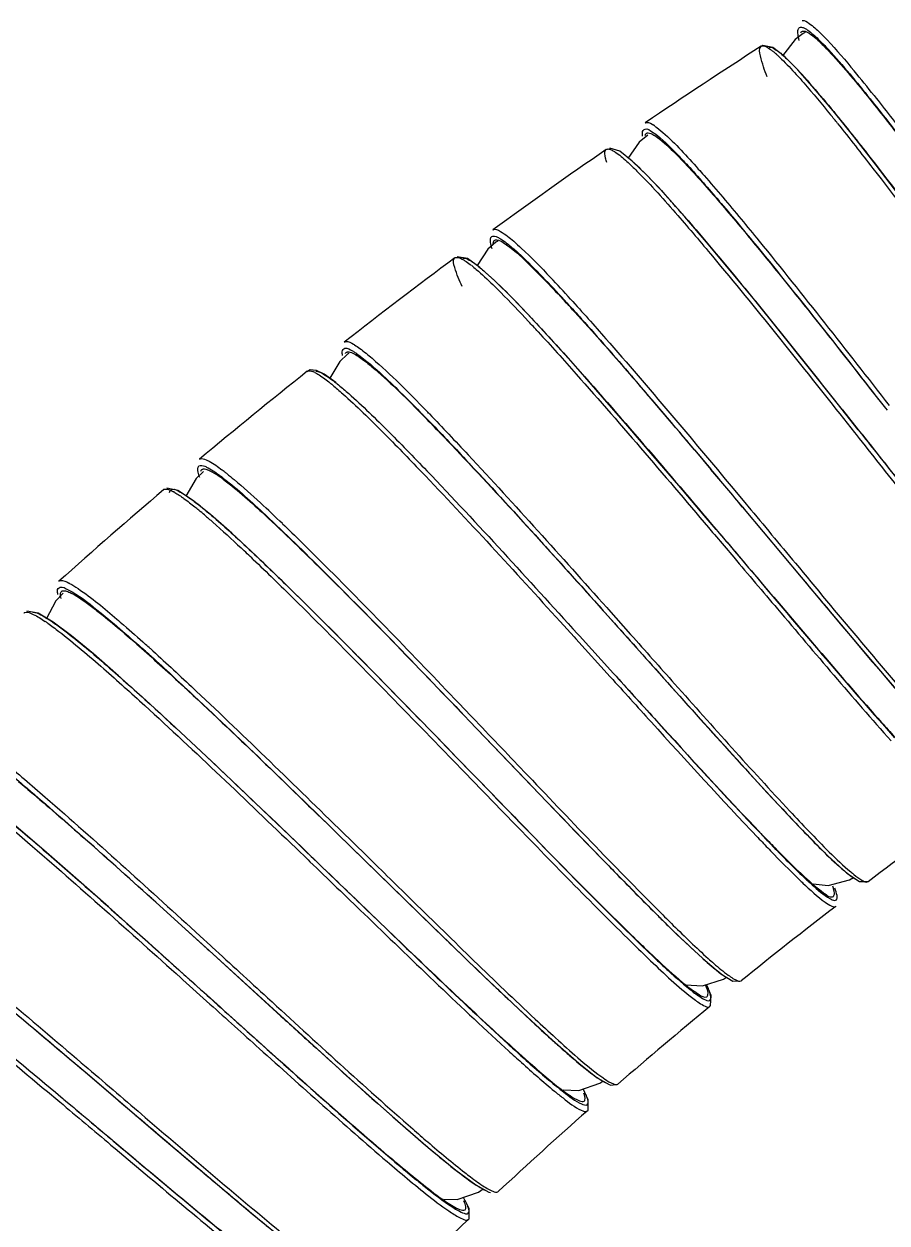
# Model space of a CAD drawing. Header units: millimetres. Extents: x 601 to 1195, y -13 to 407.
# Drawn here: x 929.94 to 942.27, y 354.07 to 371.19 of the extents above; entities that cross this region are included whole.
import ezdxf

# ---------------------------------------------------------------- set-up
doc = ezdxf.new("R2010")
doc.units = ezdxf.units.MM
doc.header["$LTSCALE"] = 0.1

msp = doc.modelspace()

# ---------------------------------------------------------------- linework, layer by layer
at = {"color": 7, "linetype": 'Continuous'}
for p, q in [((941.069, 371.053), (940.955, 370.967)), ((941.051, 371.081), (941.058, 371.084)), ((941.058, 371.084), (941.067, 371.087)), ((941.097, 371.066), (941.069, 371.053)), ((940.492, 370.88), (940.468, 370.867)), ((940.468, 370.867), (940.472, 370.87)), ((940.635, 370.854), (940.492, 370.88)), ((940.799, 370.727), (940.635, 370.854)), ((940.955, 370.967), (940.772, 370.733)), ((938.814, 369.777), (938.816, 369.778)), ((938.727, 369.499), (938.564, 369.266)), ((938.85, 369.599), (938.727, 369.499)), ((938.251, 369.389), (938.258, 369.396)), ((938.45, 369.37), (938.306, 369.414)), ((938.629, 369.23), (938.45, 369.37)), ((936.639, 368.248), (936.641, 368.249)), ((936.566, 367.972), (936.412, 367.74)), ((936.68, 368.071), (936.566, 367.972)), ((936.707, 368.087), (936.68, 368.071)), ((936.091, 367.844), (936.096, 367.849)), ((936.274, 367.837), (936.126, 367.864)), ((936.453, 367.711), (936.274, 367.837)), ((939.827, 367.908), (939.888, 367.836)), ((940.695, 366.849), (940.719, 366.82)), ((934.517, 366.646), (934.518, 366.647)), ((934.564, 366.471), (934.454, 366.369)), ((934.582, 366.483), (934.564, 366.471)), ((934.029, 366.249), (933.981, 366.221)), ((934.119, 366.242), (934.029, 366.249)), ((934.229, 366.188), (934.119, 366.242)), ((934.454, 366.369), (934.307, 366.131)), ((934.393, 366.069), (934.229, 366.188)), ((938.619, 366.162), (938.636, 366.142)), ((938.633, 366.141), (938.65, 366.122)), ((942.244, 365.701), (942.267, 365.672)), ((942.245, 365.7), (942.267, 365.672)), ((941.594, 365.619), (941.804, 365.354)), ((941.631, 365.678), (941.855, 365.395)), ((941.804, 365.354), (941.828, 365.324)), ((941.855, 365.395), (941.88, 365.364)), ((941.856, 365.395), (941.879, 365.365)), ((939.517, 365.109), (939.75, 364.832)), ((939.522, 365.101), (939.752, 364.828)), ((932.504, 364.835), (932.511, 364.835)), ((932.511, 364.835), (932.52, 364.834)), ((932.52, 364.975), (932.542, 364.966)), ((932.399, 364.697), (932.253, 364.445)), ((932.503, 364.8), (932.399, 364.697)), ((932.138, 364.527), (931.98, 364.561)), ((932.349, 364.39), (932.138, 364.527)), ((940.069, 364.556), (940.257, 364.33)), ((932.603, 364.185), (932.349, 364.39)), ((940.257, 364.33), (940.279, 364.304)), ((940.205, 364.289), (940.228, 364.261)), ((940.206, 364.289), (940.228, 364.261)), ((940.228, 364.261), (941.042, 363.289)), ((940.228, 364.261), (941.043, 363.287)), ((939.776, 363.928), (939.802, 363.898)), ((939.802, 363.898), (940.077, 363.573)), ((939.826, 363.971), (939.852, 363.942)), ((939.826, 363.971), (939.851, 363.942)), ((930.5, 363.061), (930.396, 362.95)), ((930.535, 363.092), (930.549, 363.089)), ((930.142, 362.776), (929.984, 362.803)), ((930.396, 362.95), (930.26, 362.691)), ((938.215, 362.81), (938.239, 362.783)), ((938.215, 362.81), (938.239, 362.783)), ((938.264, 362.854), (938.288, 362.827)), ((938.288, 362.827), (938.605, 362.472)), ((930.358, 362.646), (930.142, 362.776)), ((937.6, 362.654), (937.798, 362.435)), ((937.847, 362.48), (937.873, 362.451)), ((937.847, 362.48), (937.873, 362.451)), ((937.873, 362.451), (938.361, 361.914)), ((937.873, 362.451), (938.36, 361.914)), ((937.798, 362.435), (937.824, 362.407)), ((937.824, 362.407), (938.313, 361.868)), ((936.151, 361.49), (936.324, 361.309)), ((936.3, 361.239), (937.523, 359.963)), ((936.324, 361.309), (936.347, 361.285)), ((936.3, 361.239), (937.228, 360.27)), ((935.919, 360.922), (935.945, 360.895)), ((935.872, 360.876), (935.898, 360.848)), ((935.898, 360.848), (936.232, 360.505)), ((934.436, 359.701), (934.46, 359.678)), ((930.783, 359.581), (930.804, 359.562)), ((930.799, 359.563), (930.82, 359.545)), ((934.389, 359.655), (934.414, 359.631)), ((934.415, 359.629), (935.789, 358.289)), ((934.46, 359.678), (934.838, 359.308)), ((940.422, 359.571), (940.443, 359.55)), ((940.475, 359.621), (940.493, 359.603)), ((933.822, 359.423), (933.999, 359.252)), ((938.061, 359.404), (938.167, 359.296)), ((933.999, 359.252), (934.025, 359.227)), ((934.045, 359.3), (934.071, 359.275)), ((941.423, 359.31), (941.695, 359.063)), ((941.213, 358.912), (941.426, 358.889)), ((941.426, 358.889), (941.733, 358.968)), ((941.733, 358.968), (941.787, 359.001)), ((931.823, 358.65), (932.143, 358.359)), ((931.828, 358.644), (932.145, 358.357)), ((938.925, 358.524), (938.97, 358.48)), ((941.534, 358.589), (941.535, 358.59)), ((932.143, 358.359), (932.559, 357.981)), ((932.145, 358.357), (932.585, 357.957)), ((935.732, 358.345), (936.415, 357.684)), ((938.97, 358.48), (938.992, 358.458)), ((932.456, 358.165), (932.604, 358.029)), ((935.789, 358.289), (935.937, 358.146)), ((932.604, 358.029), (932.629, 358.007)), ((932.559, 357.981), (932.584, 357.958)), ((932.584, 357.958), (933.608, 357.025)), ((932.585, 357.957), (933.611, 357.022)), ((939.634, 357.845), (939.895, 357.627)), ((936.415, 357.684), (937.003, 357.124)), ((932.182, 357.567), (932.21, 357.541)), ((932.21, 357.541), (932.597, 357.194)), ((932.226, 357.616), (932.254, 357.591)), ((939.63, 357.456), (939.93, 357.548)), ((939.754, 357.318), (939.69, 357.474)), ((939.93, 357.548), (939.974, 357.578)), ((939.39, 357.47), (939.63, 357.456)), ((939.747, 357.171), (939.754, 357.318)), ((939.688, 357.295), (939.692, 357.297)), ((939.692, 357.297), (939.698, 357.301)), ((939.731, 357.156), (939.747, 357.171)), ((939.731, 357.156), (939.735, 357.159)), ((937.003, 357.124), (937.488, 356.676)), ((936.857, 356.621), (936.871, 356.609)), ((937.488, 356.676), (937.864, 356.348)), ((936.815, 356.568), (936.857, 356.53)), ((930.829, 356.298), (930.856, 356.275)), ((937.864, 356.348), (938.129, 356.141)), ((930.786, 356.248), (930.813, 356.225)), ((930.813, 356.225), (931.888, 355.309)), ((930.813, 356.225), (931.243, 355.858)), ((930.275, 355.944), (930.423, 355.82)), ((937.64, 355.967), (937.864, 355.96)), ((937.864, 355.96), (938.165, 356.063)), ((938, 355.826), (937.929, 355.983)), ((938.165, 356.063), (938.21, 356.095)), ((938.321, 356.037), (938.423, 356.05)), ((938.423, 356.05), (938.424, 356.051)), ((930.423, 355.82), (930.453, 355.796)), ((930.466, 355.871), (930.495, 355.846)), ((937.997, 355.68), (938, 355.826)), ((937.982, 355.665), (937.997, 355.68)), ((937.982, 355.665), (937.986, 355.668)), ((935.401, 355.415), (935.451, 355.372)), ((935.451, 355.372), (935.483, 355.343)), ((932.197, 355.046), (932.421, 354.856)), ((936.11, 354.82), (936.393, 354.611)), ((935.936, 354.408), (936.127, 354.403)), ((936.127, 354.403), (936.434, 354.507)), ((936.434, 354.507), (936.497, 354.554)), ((936.483, 354.558), (936.514, 354.542)), ((936.514, 354.542), (936.539, 354.531)), ((936.711, 354.515), (936.713, 354.516)), ((936.298, 354.273), (936.266, 354.339)), ((936.297, 354.129), (936.298, 354.273)), ((933.201, 354.2), (933.736, 353.759)), ((936.285, 354.116), (936.297, 354.129)), ((936.285, 354.116), (936.288, 354.119))]:
    msp.add_line(p, q, dxfattribs=at)
for points in [[(941.793, 369.58), (941.496, 369.948), (941.228, 370.268), (940.994, 370.531), (940.799, 370.727)], [(943.531, 367.29), (943.166, 367.781), (942.804, 368.265), (942.451, 368.731), (942.112, 369.172), (941.793, 369.58)], [(939.377, 368.436), (939.093, 368.756), (938.842, 369.024), (938.629, 369.23)], [(940.023, 367.673), (939.689, 368.073), (939.377, 368.436)], [(937.52, 366.63), (937.206, 366.971), (936.92, 367.271), (936.667, 367.52), (936.453, 367.711)], [(940.745, 366.788), (940.377, 367.242), (940.023, 367.673)], [(941.856, 365.395), (941.502, 365.841), (941.122, 366.318), (940.745, 366.788)], [(939.826, 363.971), (939.656, 364.172), (939.294, 364.597), (938.929, 365.024), (938.565, 365.447), (938.205, 365.86), (937.855, 366.257), (937.52, 366.63)], [(933.255, 363.594), (932.908, 363.917), (932.603, 364.185)], [(935.919, 360.922), (935.79, 361.055), (935.349, 361.507), (934.907, 361.958), (934.469, 362.401), (934.043, 362.827), (933.636, 363.227), (933.255, 363.594)], [(941.042, 363.289), (941.278, 363.006), (941.92, 362.242), (942.479, 361.589)], [(938.239, 362.783), (939.296, 361.602), (939.969, 360.855), (940.556, 360.212)], [(931.29, 361.882), (930.932, 362.193), (930.619, 362.45), (930.358, 362.646)], [(934.045, 359.3), (933.913, 359.427), (933.457, 359.864), (932.999, 360.301), (932.546, 360.729), (932.105, 361.141), (931.684, 361.528), (931.29, 361.882)], [(932.226, 357.616), (932.092, 357.736), (931.621, 358.158), (931.148, 358.58), (930.68, 358.993), (930.225, 359.39), (929.791, 359.764), (929.385, 360.104)], [(940.556, 360.212), (941.044, 359.693), (941.423, 359.31)], [(937.523, 359.963), (938.208, 359.253), (938.792, 358.658)], [(934.414, 359.631), (934.975, 359.083), (935.732, 358.345)], [(941.695, 359.063), (941.874, 358.942), (941.998, 358.943)], [(938.792, 358.658), (939.267, 358.188), (939.634, 357.845)], [(939.895, 357.627), (940.065, 357.522), (940.187, 357.527)], [(933.608, 357.025), (933.913, 356.748), (934.603, 356.123), (935.209, 355.583)], [(938.129, 356.141), (938.299, 356.044), (938.321, 356.037)], [(935.209, 355.583), (935.715, 355.145), (936.11, 354.82)], [(931.888, 355.309), (932.579, 354.722), (933.201, 354.2)], [(936.393, 354.611), (936.578, 354.509), (936.602, 354.501)]]:
    msp.add_lwpolyline(points, dxfattribs=at)
for centre, radius, start, end in [((982.961, 304.665), 78.667, 122.69215, 124.1382), ((940.195, 370.26), 0.696, 53.6357, 54.4421), ((939.77, 369.726), 1.379, 48.6306, 50.5358), ((939.587, 369.516), 1.658, 48.4544, 48.6805), ((939.485, 369.401), 1.811, 47.751, 48.4473), ((940.093, 369.983), 1.022, 51.2656, 51.5802), ((940.024, 369.897), 1.133, 50.2984, 51.2543), ((925.103, 356.716), 21.661, 38.3835, 39.578), ((919.953, 352.389), 27.73, 38.8096, 39.1365), ((938.573, 369.189), 0.661, 54.9759, 56.7483), ((982.961, 304.665), 78.667, 124.62881, 126.07485), ((937.404, 367.861), 1.836, 49.243, 50.6379), ((937.032, 367.43), 2.405, 47.9225, 49.2415), ((926.847, 357.608), 16.561, 41.9263, 42.0626), ((924.261, 355.294), 20.03, 41.2224, 41.9088), ((918.147, 350.119), 28.559, 40.3871, 40.5014), ((936.791, 368.045), 0.149, 177.3086, 179.5575), ((982.961, 304.665), 78.667, 126.56548, 128.01152), ((935.859, 367.217), 0.701, 57.285, 58.409), ((935.237, 366.35), 1.769, 51.6413, 52.5467), ((935.726, 366.862), 1.115, 54.1214, 55.3585), ((921.511, 352.498), 21.944, 42.2752, 43.3765), ((917.497, 348.56), 27.483, 42.3149, 42.6642), ((916.501, 347.677), 28.237, 42.6073, 43.0141), ((804.932, 257.42), 174.375, 38.37736, 38.85728), ((934.291, 366.002), 0.709, 58.5694, 59.8505), ((934.565, 366.47), 0.0347, 117.3252, 128.1342), ((934.285, 365.916), 0.697, 58.8139, 60.1352), ((982.961, 304.665), 78.667, 128.50209, 129.94813), ((933.955, 365.948), 0.299, 66.0553, 68.7687), ((933.915, 365.857), 0.398, 63.1298, 66.0338), ((932.474, 363.777), 2.933, 51.4036, 51.6346), ((932.193, 363.426), 3.382, 50.4518, 51.3859), ((852.018, 291.452), 114.374, 40.09068, 40.77089), ((853.81, 292.801), 112.134, 40.14838, 40.83431), ((914.936, 345.354), 28.963, 44.1852, 44.3959), ((913.959, 344.552), 30.297, 44.0596, 44.1811), ((931.8, 363.394), 1.626, 55.3366, 56.8301), ((931.406, 362.827), 2.316, 53.1246, 55.2899), ((930.801, 362.13), 3.251, 52.2233, 53.0372), ((930.8, 362.222), 3.261, 52.1853, 52.8416), ((930.42, 361.733), 3.88, 51.4635, 52.1825), ((693.967, 158.23), 321.082, 39.92339, 40.04985), ((697.245, 160.575), 317.063, 39.97879, 40.10602), ((982.961, 304.665), 78.666, 130.43881, 131.88485), ((931.957, 364.513), 0.0337, 125.5049, 130.6184), ((931.711, 363.839), 0.763, 60.7611, 61.4197), ((931.662, 363.752), 0.863, 59.719, 60.7528), ((931.18, 362.987), 1.767, 55.5212, 56.4048), ((929.652, 360.787), 4.5, 51.3386, 52.2183), ((918.316, 348.126), 22.097, 46.1208, 47.2367), ((928.621, 359.631), 5.989, 50.3878, 51.1034), ((927.642, 358.449), 7.524, 49.5839, 50.3835), ((913.452, 342.774), 28.67, 46.4201, 46.8942), ((930.232, 362.521), 0.769, 62.0953, 62.8639), ((928.595, 360.228), 2.936, 54.976, 55.8723), ((911.941, 340.216), 29.566, 47.999, 48.2557), ((911.008, 339.339), 30.916, 47.8744, 48.0428), ((969.844, 385.694), 36.933, 221.5134, 221.9485), ((1129.882, 544.829), 266.791, 223.77075, 224.02871), ((982.961, 304.665), 68, 125.59714, 127.04319), ((851.537, 270.053), 119.563, 47.81726, 48.47263), ((853.449, 271.981), 116.849, 47.87328, 48.53636), ((947.021, 365.211), 8.662, 226.1027, 226.569), ((982.961, 304.665), 68, 127.53381, 128.97985), ((962.768, 382.41), 33.749, 225.2112, 225.3727), ((1026.812, 451.761), 130.469, 225.85108, 226.30653), ((956.789, 376.785), 26.008, 225.8172, 226.3794), ((955.671, 375.504), 24.316, 225.6227, 226.6829), ((940.219, 357.962), 0.458, 241.1249, 242.1639), ((940.197, 357.921), 0.411, 242.1715, 242.8194), ((940.17, 357.547), 0.0253, 304.2822, 308.6306), ((983.167, 406.177), 67.359, 226.36434, 226.56853), ((968.712, 390.883), 46.315, 226.5476, 227.1319), ((982.961, 304.665), 68, 129.47026, 130.9163), ((948.866, 369.281), 16.98, 228.1836, 228.4883), ((939.495, 358.115), 2.398, 233.9048, 234.1685), ((982.961, 304.665), 68, 131.40715, 132.85319), ((956.891, 380.091), 32.721, 229.1387, 229.2782), ((958.028, 381.998), 35.372, 229.3387, 229.7337), ((940.411, 360.293), 6.96, 232.2493, 232.4242), ((935.588, 354.105), 0.693, 23.0743, 23.9252), ((972.705, 401.603), 61.706, 230.33729, 230.49552), ((982.961, 304.665), 68, 133.34381, 134.78985)]:
    msp.add_arc(centre, radius, start, end, dxfattribs=at)
for points, knots in [([(941.056, 371.237), (941.091, 371.241), (941.188, 371.176), (941.262, 371.11), (941.311, 371.062)], [0, 0, 0, 0, 0.33929, 1, 1, 1, 1]), ([(940.993, 371.06), (940.993, 371.072), (940.991, 371.102), (941.011, 371.141), (941.032, 371.143)], [0, 0, 0, 0, 0.359885, 1, 1, 1, 1]), ([(941.032, 371.143), (941.041, 371.144), (941.065, 371.14), (941.086, 371.129), (941.098, 371.123)], [0, 0, 0, 0, 0.418971, 1, 1, 1, 1]), ([(941.036, 371.063), (941.038, 371.067), (941.042, 371.074), (941.048, 371.079), (941.051, 371.081)], [0, 0, 0, 0, 0.524073, 1, 1, 1, 1]), ([(941.067, 371.087), (941.07, 371.087), (941.076, 371.087), (941.082, 371.086), (941.085, 371.086)], [0, 0, 0, 0, 0.475108, 1, 1, 1, 1]), ([(941.085, 371.086), (941.1, 371.083), (941.191, 371.043), (941.262, 370.972), (941.323, 370.914)], [0, 0, 0, 0, 0.152391, 1, 1, 1, 1]), ([(941.098, 371.123), (941.111, 371.116), (941.178, 371.072), (941.238, 371.017), (941.285, 370.971)], [0, 0, 0, 0, 0.187112, 1, 1, 1, 1]), ([(941.311, 371.062), (941.346, 371.029), (941.516, 370.854), (941.674, 370.668), (941.799, 370.517)], [0, 0, 0, 0, 0.19761, 1, 1, 1, 1]), ([(940.553, 370.435), (940.516, 370.532), (940.475, 370.654), (940.434, 370.837), (940.468, 370.867)], [0, 0, 0, 0, 0.695812, 1, 1, 1, 1]), ([(940.472, 370.87), (940.478, 370.874), (940.526, 370.883), (940.568, 370.849), (940.6, 370.827)], [0, 0, 0, 0, 0.158524, 1, 1, 1, 1]), ([(940.584, 370.858), (940.591, 370.858), (940.628, 370.854), (940.661, 370.833), (940.686, 370.816)], [0, 0, 0, 0, 0.175904, 1, 1, 1, 1]), ([(941.285, 370.971), (941.335, 370.923), (941.596, 370.651), (941.833, 370.358), (942.025, 370.119)], [0, 0, 0, 0, 0.184994, 1, 1, 1, 1]), ([(941.323, 370.914), (941.37, 370.868), (941.616, 370.612), (941.841, 370.338), (942.022, 370.113)], [0, 0, 0, 0, 0.187025, 1, 1, 1, 1]), ([(940.608, 370.821), (940.614, 370.816), (940.627, 370.806), (940.64, 370.796), (940.646, 370.791)], [0, 0, 0, 0, 0.481327, 1, 1, 1, 1]), ([(940.686, 370.816), (940.693, 370.811), (940.707, 370.8), (940.721, 370.79), (940.729, 370.784)], [0, 0, 0, 0, 0.477407, 1, 1, 1, 1]), ([(940.703, 370.742), (940.722, 370.724), (940.815, 370.636), (940.902, 370.543), (940.97, 370.468)], [0, 0, 0, 0, 0.20931, 1, 1, 1, 1]), ([(940.748, 370.769), (940.796, 370.728), (941.068, 370.468), (941.307, 370.178), (941.505, 369.937)], [0, 0, 0, 0, 0.168978, 1, 1, 1, 1]), ([(940.97, 370.468), (941.007, 370.428), (941.174, 370.239), (941.336, 370.044), (941.461, 369.891)], [0, 0, 0, 0, 0.216632, 1, 1, 1, 1]), ([(942.083, 370.166), (942.237, 369.972), (942.952, 369.047), (943.641, 368.103), (944.182, 367.359)], [0, 0, 0, 0, 0.212631, 1, 1, 1, 1]), ([(942.022, 370.113), (942.19, 369.904), (942.978, 368.894), (943.734, 367.859), (944.331, 367.041)], [0, 0, 0, 0, 0.209439, 1, 1, 1, 1]), ([(942.025, 370.119), (942.194, 369.908), (942.98, 368.895), (943.735, 367.859), (944.331, 367.041)], [0, 0, 0, 0, 0.210775, 1, 1, 1, 1]), ([(941.505, 369.937), (941.68, 369.723), (942.509, 368.676), (943.302, 367.601), (943.931, 366.75)], [0, 0, 0, 0, 0.207072, 1, 1, 1, 1]), ([(938.776, 369.585), (938.774, 369.594), (938.773, 369.61), (938.772, 369.627), (938.773, 369.634)], [0, 0, 0, 0, 0.541226, 1, 1, 1, 1]), ([(938.773, 369.634), (938.774, 369.656), (938.821, 369.72), (938.883, 369.668), (938.913, 369.648)], [0, 0, 0, 0, 0.376872, 1, 1, 1, 1]), ([(938.816, 369.777), (938.822, 369.781), (938.866, 369.79), (938.905, 369.762), (938.935, 369.742)], [0, 0, 0, 0, 0.162669, 1, 1, 1, 1]), ([(938.831, 369.626), (938.838, 369.631), (938.86, 369.636), (938.881, 369.629), (938.892, 369.625)], [0, 0, 0, 0, 0.41941, 1, 1, 1, 1]), ([(938.913, 369.648), (938.939, 369.632), (939.077, 369.527), (939.199, 369.402), (939.298, 369.299)], [0, 0, 0, 0, 0.176238, 1, 1, 1, 1]), ([(938.952, 369.73), (938.992, 369.703), (939.215, 369.516), (939.41, 369.298), (939.571, 369.117)], [0, 0, 0, 0, 0.165656, 1, 1, 1, 1]), ([(941.56, 369.768), (941.731, 369.555), (942.52, 368.548), (943.281, 367.52), (943.878, 366.71)], [0, 0, 0, 0, 0.213378, 1, 1, 1, 1]), ([(938.812, 369.594), (938.814, 369.601), (938.818, 369.613), (938.826, 369.623), (938.831, 369.626)], [0, 0, 0, 0, 0.545445, 1, 1, 1, 1]), ([(938.892, 369.625), (938.913, 369.617), (939.034, 369.546), (939.134, 369.447), (939.218, 369.365)], [0, 0, 0, 0, 0.158663, 1, 1, 1, 1]), ([(938.264, 369.208), (938.257, 369.229), (938.244, 369.286), (938.227, 369.359), (938.251, 369.389)], [0, 0, 0, 0, 0.364988, 1, 1, 1, 1]), ([(938.259, 369.396), (938.261, 369.398), (938.268, 369.401), (938.275, 369.403), (938.279, 369.403)], [0, 0, 0, 0, 0.479243, 1, 1, 1, 1]), ([(938.279, 369.403), (938.288, 369.403), (938.311, 369.399), (938.331, 369.39), (938.342, 369.385)], [0, 0, 0, 0, 0.425676, 1, 1, 1, 1]), ([(938.342, 369.385), (938.357, 369.377), (938.431, 369.332), (938.498, 369.274), (938.55, 369.226)], [0, 0, 0, 0, 0.18485, 1, 1, 1, 1]), ([(939.218, 369.365), (939.263, 369.321), (939.479, 369.099), (939.684, 368.866), (939.846, 368.678)], [0, 0, 0, 0, 0.202964, 1, 1, 1, 1]), ([(939.298, 369.299), (939.339, 369.256), (939.533, 369.049), (939.718, 368.836), (939.863, 368.667)], [0, 0, 0, 0, 0.213898, 1, 1, 1, 1]), ([(938.55, 369.226), (938.6, 369.182), (938.854, 368.935), (939.089, 368.671), (939.277, 368.455)], [0, 0, 0, 0, 0.188913, 1, 1, 1, 1]), ([(938.644, 369.215), (938.679, 369.183), (938.852, 369.019), (939.014, 368.844), (939.142, 368.702)], [0, 0, 0, 0, 0.199643, 1, 1, 1, 1]), ([(939.571, 369.117), (939.599, 369.086), (939.717, 368.952), (939.833, 368.817), (939.922, 368.713)], [0, 0, 0, 0, 0.232372, 1, 1, 1, 1]), ([(939.846, 368.678), (940.02, 368.476), (940.837, 367.497), (941.623, 366.494), (942.244, 365.701)], [0, 0, 0, 0, 0.210047, 1, 1, 1, 1]), ([(939.9, 368.624), (940.072, 368.421), (940.87, 367.458), (941.64, 366.474), (942.245, 365.7)], [0, 0, 0, 0, 0.213458, 1, 1, 1, 1]), ([(939.922, 368.713), (940.097, 368.506), (940.904, 367.528), (941.684, 366.528), (942.297, 365.74)], [0, 0, 0, 0, 0.2131, 1, 1, 1, 1]), ([(939.277, 368.455), (939.445, 368.262), (940.234, 367.33), (940.994, 366.375), (941.594, 365.619)], [0, 0, 0, 0, 0.209613, 1, 1, 1, 1]), ([(939.327, 368.493), (939.366, 368.449), (939.535, 368.255), (939.701, 368.059), (939.827, 367.908)], [0, 0, 0, 0, 0.232187, 1, 1, 1, 1]), ([(936.641, 368.249), (936.67, 368.268), (936.799, 368.201), (936.875, 368.137), (936.935, 368.085)], [0, 0, 0, 0, 0.308484, 1, 1, 1, 1]), ([(936.605, 368.07), (936.601, 368.098), (936.603, 368.178), (936.68, 368.155), (936.705, 368.143)], [0, 0, 0, 0, 0.498336, 1, 1, 1, 1]), ([(936.65, 368.087), (936.652, 368.089), (936.655, 368.093), (936.659, 368.097), (936.661, 368.098)], [0, 0, 0, 0, 0.511116, 1, 1, 1, 1]), ([(936.661, 368.098), (936.665, 368.101), (936.676, 368.106), (936.688, 368.106), (936.694, 368.105)], [0, 0, 0, 0, 0.459472, 1, 1, 1, 1]), ([(936.705, 368.143), (936.72, 368.136), (936.795, 368.093), (936.862, 368.038), (936.915, 367.993)], [0, 0, 0, 0, 0.185238, 1, 1, 1, 1]), ([(936.642, 368.052), (936.642, 368.058), (936.644, 368.07), (936.648, 368.082), (936.65, 368.087)], [0, 0, 0, 0, 0.548868, 1, 1, 1, 1]), ([(936.785, 368.067), (936.919, 367.986), (937.23, 367.687), (937.524, 367.383), (937.706, 367.185)], [0, 0, 0, 0, 0.368877, 1, 1, 1, 1]), ([(936.915, 367.993), (936.968, 367.948), (937.239, 367.699), (937.491, 367.429), (937.693, 367.208)], [0, 0, 0, 0, 0.187431, 1, 1, 1, 1]), ([(936.935, 368.085), (936.972, 368.053), (937.154, 367.888), (937.325, 367.712), (937.461, 367.569)], [0, 0, 0, 0, 0.1991, 1, 1, 1, 1]), ([(936.199, 367.438), (936.158, 367.527), (936.111, 367.643), (936.062, 367.811), (936.091, 367.844)], [0, 0, 0, 0, 0.689858, 1, 1, 1, 1]), ([(936.096, 367.849), (936.102, 367.853), (936.149, 367.865), (936.193, 367.835), (936.226, 367.815)], [0, 0, 0, 0, 0.158931, 1, 1, 1, 1]), ([(936.211, 367.844), (936.218, 367.845), (936.258, 367.842), (936.294, 367.821), (936.322, 367.804)], [0, 0, 0, 0, 0.17413, 1, 1, 1, 1]), ([(936.322, 367.804), (936.328, 367.8), (936.341, 367.792), (936.353, 367.784), (936.36, 367.779)], [0, 0, 0, 0, 0.481339, 1, 1, 1, 1]), ([(936.379, 367.766), (936.431, 367.728), (936.719, 367.488), (936.976, 367.215), (937.189, 366.989)], [0, 0, 0, 0, 0.169218, 1, 1, 1, 1]), ([(939.888, 367.836), (939.952, 367.759), (940.223, 367.432), (940.491, 367.102), (940.695, 366.849)], [0, 0, 0, 0, 0.235508, 1, 1, 1, 1]), ([(936.335, 367.737), (936.357, 367.719), (936.461, 367.633), (936.56, 367.541), (936.637, 367.466)], [0, 0, 0, 0, 0.207751, 1, 1, 1, 1]), ([(936.637, 367.466), (936.675, 367.429), (936.849, 367.257), (937.017, 367.08), (937.148, 366.94)], [0, 0, 0, 0, 0.218178, 1, 1, 1, 1]), ([(937.747, 367.26), (937.917, 367.073), (938.706, 366.184), (939.469, 365.274), (940.069, 364.556)], [0, 0, 0, 0, 0.212352, 1, 1, 1, 1]), ([(937.693, 367.208), (937.764, 367.131), (938.077, 366.786), (938.383, 366.435), (938.619, 366.162)], [0, 0, 0, 0, 0.225036, 1, 1, 1, 1]), ([(937.819, 367.062), (937.883, 366.993), (938.157, 366.688), (938.427, 366.38), (938.633, 366.141)], [0, 0, 0, 0, 0.229029, 1, 1, 1, 1]), ([(937.189, 366.989), (937.378, 366.787), (938.276, 365.798), (939.141, 364.779), (939.826, 363.971)], [0, 0, 0, 0, 0.207016, 1, 1, 1, 1]), ([(937.284, 366.793), (937.468, 366.593), (938.313, 365.651), (939.133, 364.687), (939.776, 363.928)], [0, 0, 0, 0, 0.214394, 1, 1, 1, 1]), ([(934.485, 366.508), (934.486, 366.529), (934.538, 366.589), (934.599, 366.539), (934.632, 366.52)], [0, 0, 0, 0, 0.357698, 1, 1, 1, 1]), ([(934.518, 366.647), (934.524, 366.651), (934.571, 366.663), (934.614, 366.634), (934.647, 366.615)], [0, 0, 0, 0, 0.159509, 1, 1, 1, 1]), ([(934.739, 366.555), (934.798, 366.511), (935.133, 366.234), (935.436, 365.924), (935.686, 365.667)], [0, 0, 0, 0, 0.171297, 1, 1, 1, 1]), ([(934.49, 366.456), (934.489, 366.465), (934.486, 366.482), (934.485, 366.5), (934.485, 366.508)], [0, 0, 0, 0, 0.546423, 1, 1, 1, 1]), ([(934.532, 366.483), (934.534, 366.486), (934.537, 366.491), (934.541, 366.495), (934.543, 366.497)], [0, 0, 0, 0, 0.515506, 1, 1, 1, 1]), ([(934.549, 366.501), (934.551, 366.502), (934.556, 366.504), (934.561, 366.505), (934.564, 366.505)], [0, 0, 0, 0, 0.481677, 1, 1, 1, 1]), ([(934.564, 366.505), (934.575, 366.506), (934.645, 366.495), (934.703, 366.452), (934.751, 366.418)], [0, 0, 0, 0, 0.155135, 1, 1, 1, 1]), ([(934.646, 366.512), (934.653, 366.507), (934.668, 366.498), (934.683, 366.488), (934.691, 366.482)], [0, 0, 0, 0, 0.480248, 1, 1, 1, 1]), ([(934.691, 366.482), (934.828, 366.389), (935.146, 366.102), (935.448, 365.803), (935.63, 365.617)], [0, 0, 0, 0, 0.38934, 1, 1, 1, 1]), ([(934.751, 366.418), (934.806, 366.379), (935.107, 366.137), (935.38, 365.863), (935.605, 365.635)], [0, 0, 0, 0, 0.172212, 1, 1, 1, 1]), ([(933.988, 366.229), (933.99, 366.23), (933.995, 366.233), (934, 366.235), (934.002, 366.236)], [0, 0, 0, 0, 0.487522, 1, 1, 1, 1]), ([(934.002, 366.236), (934.011, 366.238), (934.032, 366.237), (934.052, 366.23), (934.063, 366.226)], [0, 0, 0, 0, 0.423957, 1, 1, 1, 1]), ([(934.095, 366.212), (934.109, 366.205), (934.179, 366.165), (934.243, 366.116), (934.294, 366.076)], [0, 0, 0, 0, 0.195675, 1, 1, 1, 1]), ([(934.11, 366.229), (934.149, 366.231), (934.254, 366.172), (934.341, 366.108), (934.398, 366.063)], [0, 0, 0, 0, 0.351175, 1, 1, 1, 1]), ([(934.346, 366.034), (934.396, 365.993), (934.646, 365.776), (934.882, 365.545), (935.069, 365.357)], [0, 0, 0, 0, 0.19679, 1, 1, 1, 1]), ([(934.398, 366.063), (934.447, 366.024), (934.696, 365.813), (934.93, 365.585), (935.117, 365.399)], [0, 0, 0, 0, 0.192039, 1, 1, 1, 1]), ([(935.605, 365.635), (935.793, 365.444), (936.68, 364.518), (937.537, 363.564), (938.215, 362.81)], [0, 0, 0, 0, 0.209354, 1, 1, 1, 1]), ([(935.705, 365.541), (935.89, 365.351), (936.74, 364.453), (937.566, 363.533), (938.215, 362.81)], [0, 0, 0, 0, 0.214473, 1, 1, 1, 1]), ([(935.731, 365.621), (935.917, 365.428), (936.776, 364.518), (937.61, 363.586), (938.264, 362.854)], [0, 0, 0, 0, 0.214473, 1, 1, 1, 1]), ([(935.069, 365.357), (935.252, 365.174), (936.111, 364.288), (936.943, 363.375), (937.6, 362.654)], [0, 0, 0, 0, 0.20955, 1, 1, 1, 1]), ([(935.117, 365.399), (935.312, 365.204), (936.241, 364.248), (937.137, 363.261), (937.847, 362.48)], [0, 0, 0, 0, 0.207356, 1, 1, 1, 1]), ([(941.879, 365.365), (942.098, 365.089), (942.884, 364.095), (943.668, 363.099), (944.253, 362.395)], [0, 0, 0, 0, 0.277884, 1, 1, 1, 1]), ([(941.88, 365.364), (942.063, 365.133), (942.745, 364.273), (943.425, 363.413), (943.932, 362.792)], [0, 0, 0, 0, 0.269754, 1, 1, 1, 1]), ([(941.828, 365.324), (942.049, 365.044), (942.844, 364.039), (943.637, 363.032), (944.228, 362.32)], [0, 0, 0, 0, 0.277903, 1, 1, 1, 1]), ([(932.428, 364.79), (932.422, 364.819), (932.417, 364.903), (932.499, 364.883), (932.526, 364.872)], [0, 0, 0, 0, 0.499671, 1, 1, 1, 1]), ([(932.45, 364.973), (932.457, 364.98), (932.483, 364.986), (932.506, 364.979), (932.52, 364.975)], [0, 0, 0, 0, 0.406969, 1, 1, 1, 1]), ([(932.481, 364.826), (932.484, 364.828), (932.492, 364.832), (932.5, 364.834), (932.504, 364.835)], [0, 0, 0, 0, 0.474922, 1, 1, 1, 1]), ([(932.52, 364.834), (932.531, 364.833), (932.592, 364.817), (932.646, 364.783), (932.689, 364.755)], [0, 0, 0, 0, 0.172633, 1, 1, 1, 1]), ([(932.526, 364.872), (932.541, 364.866), (932.623, 364.826), (932.696, 364.772), (932.755, 364.728)], [0, 0, 0, 0, 0.185198, 1, 1, 1, 1]), ([(932.542, 364.966), (932.557, 364.96), (932.638, 364.919), (932.711, 364.866), (932.769, 364.821)], [0, 0, 0, 0, 0.186952, 1, 1, 1, 1]), ([(932.469, 364.804), (932.47, 364.808), (932.473, 364.816), (932.478, 364.823), (932.481, 364.826)], [0, 0, 0, 0, 0.52651, 1, 1, 1, 1]), ([(932.792, 364.7), (933.001, 364.538), (933.483, 364.099), (934.658, 362.951), (935.613, 361.956), (936.3, 361.239)], [0, 0, 0, 0, 0.161193, 0.395968, 1, 1, 1, 1]), ([(932.796, 364.68), (933.002, 364.526), (933.478, 364.095), (934.652, 362.955), (935.609, 361.958), (936.3, 361.239)], [0, 0, 0, 0, 0.157022, 0.390988, 1, 1, 1, 1]), ([(932.837, 364.768), (932.872, 364.741), (933.037, 364.605), (933.195, 364.463), (933.319, 364.349)], [0, 0, 0, 0, 0.210337, 1, 1, 1, 1]), ([(931.938, 364.54), (931.944, 364.545), (931.994, 364.557), (932.04, 364.528), (932.076, 364.509)], [0, 0, 0, 0, 0.156562, 1, 1, 1, 1]), ([(932.018, 364.496), (932.019, 364.517), (932.077, 364.573), (932.137, 364.524), (932.172, 364.505)], [0, 0, 0, 0, 0.342051, 1, 1, 1, 1]), ([(932.097, 364.497), (932.107, 364.491), (932.128, 364.479), (932.147, 364.466), (932.158, 364.459)], [0, 0, 0, 0, 0.477557, 1, 1, 1, 1]), ([(932.172, 364.505), (932.181, 364.5), (932.198, 364.49), (932.215, 364.48), (932.224, 364.474)], [0, 0, 0, 0, 0.477605, 1, 1, 1, 1]), ([(932.18, 364.444), (932.196, 364.433), (932.264, 364.385), (932.33, 364.333), (932.381, 364.292)], [0, 0, 0, 0, 0.21918, 1, 1, 1, 1]), ([(932.224, 364.474), (932.238, 364.466), (932.301, 364.424), (932.362, 364.379), (932.408, 364.343)], [0, 0, 0, 0, 0.215061, 1, 1, 1, 1]), ([(932.463, 364.3), (932.507, 364.265), (932.719, 364.09), (932.922, 363.905), (933.082, 363.756)], [0, 0, 0, 0, 0.207311, 1, 1, 1, 1]), ([(932.52, 364.177), (932.559, 364.143), (932.736, 363.99), (932.909, 363.831), (933.043, 363.706)], [0, 0, 0, 0, 0.219969, 1, 1, 1, 1]), ([(940.279, 364.304), (940.506, 364.032), (941.325, 363.048), (942.142, 362.063), (942.75, 361.365)], [0, 0, 0, 0, 0.276686, 1, 1, 1, 1]), ([(933.632, 364.053), (933.815, 363.877), (934.669, 363.036), (935.499, 362.172), (936.151, 361.49)], [0, 0, 0, 0, 0.212589, 1, 1, 1, 1]), ([(939.851, 363.942), (940.085, 363.666), (940.921, 362.68), (941.754, 361.692), (942.375, 360.997)], [0, 0, 0, 0, 0.2795, 1, 1, 1, 1]), ([(939.852, 363.942), (940.065, 363.691), (940.839, 362.779), (941.612, 361.865), (942.188, 361.215)], [0, 0, 0, 0, 0.274714, 1, 1, 1, 1]), ([(933.082, 363.756), (933.284, 363.568), (934.248, 362.641), (935.18, 361.682), (935.919, 360.922)], [0, 0, 0, 0, 0.206912, 1, 1, 1, 1]), ([(933.216, 363.543), (933.411, 363.357), (934.31, 362.481), (935.185, 361.582), (935.872, 360.876)], [0, 0, 0, 0, 0.2152, 1, 1, 1, 1]), ([(940.077, 363.573), (940.286, 363.328), (941.03, 362.45), (941.773, 361.571), (942.325, 360.952)], [0, 0, 0, 0, 0.279611, 1, 1, 1, 1]), ([(930.419, 363.097), (930.419, 363.118), (930.476, 363.175), (930.537, 363.128), (930.573, 363.11)], [0, 0, 0, 0, 0.342051, 1, 1, 1, 1]), ([(930.441, 363.232), (930.446, 363.237), (930.496, 363.254), (930.545, 363.225), (930.582, 363.205)], [0, 0, 0, 0, 0.155224, 1, 1, 1, 1]), ([(930.591, 363.201), (930.634, 363.178), (930.873, 363.026), (931.09, 362.842), (931.268, 362.69)], [0, 0, 0, 0, 0.168501, 1, 1, 1, 1]), ([(941.043, 363.287), (941.188, 363.113), (941.714, 362.486), (942.242, 361.859), (942.632, 361.413)], [0, 0, 0, 0, 0.276129, 1, 1, 1, 1]), ([(930.427, 363.043), (930.424, 363.052), (930.42, 363.07), (930.418, 363.089), (930.419, 363.097)], [0, 0, 0, 0, 0.551536, 1, 1, 1, 1]), ([(930.463, 363.047), (930.463, 363.055), (930.465, 363.069), (930.473, 363.081), (930.477, 363.085)], [0, 0, 0, 0, 0.551515, 1, 1, 1, 1]), ([(930.473, 362.986), (930.469, 362.997), (930.465, 363.017), (930.463, 363.038), (930.463, 363.047)], [0, 0, 0, 0, 0.55536, 1, 1, 1, 1]), ([(930.477, 363.085), (930.483, 363.091), (930.504, 363.098), (930.524, 363.095), (930.535, 363.092)], [0, 0, 0, 0, 0.422927, 1, 1, 1, 1]), ([(930.549, 363.089), (930.572, 363.082), (930.707, 363.021), (930.825, 362.932), (930.924, 362.857)], [0, 0, 0, 0, 0.162312, 1, 1, 1, 1]), ([(930.573, 363.11), (930.722, 363.034), (931.077, 362.753), (931.416, 362.464), (931.626, 362.276)], [0, 0, 0, 0, 0.372237, 1, 1, 1, 1]), ([(929.941, 362.78), (929.943, 362.781), (929.947, 362.784), (929.951, 362.786), (929.953, 362.787)], [0, 0, 0, 0, 0.49093, 1, 1, 1, 1]), ([(930.067, 362.789), (930.108, 362.791), (930.218, 362.736), (930.313, 362.676), (930.374, 362.633)], [0, 0, 0, 0, 0.354452, 1, 1, 1, 1]), ([(930.924, 362.857), (930.973, 362.819), (931.211, 362.632), (931.44, 362.434), (931.619, 362.275)], [0, 0, 0, 0, 0.205737, 1, 1, 1, 1]), ([(938.239, 362.783), (938.479, 362.515), (939.34, 361.553), (940.199, 360.589), (940.837, 359.911)], [0, 0, 0, 0, 0.278464, 1, 1, 1, 1]), ([(930.033, 362.777), (930.047, 362.771), (930.121, 362.739), (930.188, 362.695), (930.242, 362.658)], [0, 0, 0, 0, 0.190219, 1, 1, 1, 1]), ([(930.28, 362.632), (930.334, 362.594), (930.61, 362.389), (930.871, 362.164), (931.08, 361.982)], [0, 0, 0, 0, 0.192637, 1, 1, 1, 1]), ([(930.374, 362.633), (930.426, 362.598), (930.684, 362.406), (930.93, 362.197), (931.125, 362.026)], [0, 0, 0, 0, 0.194149, 1, 1, 1, 1]), ([(931.268, 362.69), (931.301, 362.662), (931.438, 362.544), (931.574, 362.423), (931.678, 362.33)], [0, 0, 0, 0, 0.231884, 1, 1, 1, 1]), ([(938.605, 362.472), (938.814, 362.237), (939.568, 361.392), (940.321, 360.546), (940.879, 359.95)], [0, 0, 0, 0, 0.278441, 1, 1, 1, 1]), ([(931.619, 362.275), (931.821, 362.096), (932.769, 361.23), (933.689, 360.336), (934.415, 359.629)], [0, 0, 0, 0, 0.210289, 1, 1, 1, 1]), ([(931.746, 362.269), (931.944, 362.09), (932.853, 361.247), (933.74, 360.381), (934.436, 359.701)], [0, 0, 0, 0, 0.215279, 1, 1, 1, 1]), ([(931.725, 362.188), (931.921, 362.011), (932.822, 361.18), (933.7, 360.326), (934.389, 359.655)], [0, 0, 0, 0, 0.215279, 1, 1, 1, 1]), ([(931.08, 361.982), (931.277, 361.809), (932.206, 360.972), (933.109, 360.107), (933.822, 359.423)], [0, 0, 0, 0, 0.209523, 1, 1, 1, 1]), ([(931.125, 362.026), (931.334, 361.845), (932.324, 360.954), (933.284, 360.031), (934.045, 359.3)], [0, 0, 0, 0, 0.207466, 1, 1, 1, 1]), ([(938.313, 361.868), (938.507, 361.653), (939.206, 360.884), (939.906, 360.114), (940.422, 359.571)], [0, 0, 0, 0, 0.279085, 1, 1, 1, 1]), ([(938.36, 361.914), (938.555, 361.699), (939.251, 360.933), (939.948, 360.166), (940.463, 359.627)], [0, 0, 0, 0, 0.279727, 1, 1, 1, 1]), ([(938.361, 361.914), (938.558, 361.698), (939.257, 360.929), (939.958, 360.16), (940.475, 359.621)], [0, 0, 0, 0, 0.281138, 1, 1, 1, 1]), ([(936.347, 361.285), (936.592, 361.028), (937.478, 360.101), (938.361, 359.171), (939.016, 358.515)], [0, 0, 0, 0, 0.276813, 1, 1, 1, 1]), ([(935.919, 360.922), (936.174, 360.66), (937.083, 359.726), (937.989, 358.788), (938.663, 358.134)], [0, 0, 0, 0, 0.280307, 1, 1, 1, 1]), ([(935.945, 360.895), (936.197, 360.636), (937.099, 359.707), (937.998, 358.776), (938.665, 358.124)], [0, 0, 0, 0, 0.279555, 1, 1, 1, 1]), ([(929.727, 360.59), (929.925, 360.425), (930.848, 359.631), (931.748, 358.812), (932.456, 358.165)], [0, 0, 0, 0, 0.212301, 1, 1, 1, 1]), ([(929.681, 360.532), (929.764, 360.462), (930.136, 360.15), (930.501, 359.83), (930.783, 359.581)], [0, 0, 0, 0, 0.224503, 1, 1, 1, 1]), ([(936.232, 360.505), (936.453, 360.277), (937.244, 359.463), (938.034, 358.648), (938.618, 358.076)], [0, 0, 0, 0, 0.279724, 1, 1, 1, 1]), ([(929.203, 360.253), (929.418, 360.079), (930.442, 359.218), (931.437, 358.325), (932.226, 357.616)], [0, 0, 0, 0, 0.206886, 1, 1, 1, 1]), ([(929.862, 360.373), (929.935, 360.312), (930.25, 360.045), (930.561, 359.773), (930.799, 359.563)], [0, 0, 0, 0, 0.229666, 1, 1, 1, 1]), ([(929.377, 360.027), (929.584, 359.855), (930.531, 359.049), (931.457, 358.218), (932.182, 357.567)], [0, 0, 0, 0, 0.216015, 1, 1, 1, 1]), ([(940.837, 359.911), (940.921, 359.822), (941.188, 359.542), (941.459, 359.264), (941.661, 359.094)], [0, 0, 0, 0, 0.316836, 1, 1, 1, 1]), ([(940.879, 359.95), (940.968, 359.854), (941.25, 359.557), (941.535, 359.261), (941.748, 359.08)], [0, 0, 0, 0, 0.317949, 1, 1, 1, 1]), ([(940.443, 359.55), (940.496, 359.494), (940.684, 359.298), (940.875, 359.104), (941.015, 358.969)], [0, 0, 0, 0, 0.283687, 1, 1, 1, 1]), ([(940.463, 359.627), (940.521, 359.566), (940.723, 359.356), (940.928, 359.148), (941.079, 359.006)], [0, 0, 0, 0, 0.288469, 1, 1, 1, 1]), ([(940.493, 359.603), (940.55, 359.544), (940.745, 359.343), (940.943, 359.145), (941.089, 359.01)], [0, 0, 0, 0, 0.291155, 1, 1, 1, 1]), ([(934.025, 359.227), (934.283, 358.979), (935.208, 358.089), (936.132, 357.195), (936.815, 356.568)], [0, 0, 0, 0, 0.278065, 1, 1, 1, 1]), ([(934.045, 359.3), (934.265, 359.088), (935.08, 358.306), (935.893, 357.522), (936.496, 356.961)], [0, 0, 0, 0, 0.270544, 1, 1, 1, 1]), ([(934.071, 359.275), (934.329, 359.027), (935.253, 358.137), (936.175, 357.245), (936.857, 356.621)], [0, 0, 0, 0, 0.278815, 1, 1, 1, 1]), ([(934.838, 359.308), (935.06, 359.09), (935.857, 358.31), (936.654, 357.529), (937.242, 356.98)], [0, 0, 0, 0, 0.278502, 1, 1, 1, 1]), ([(938.167, 359.296), (938.234, 359.226), (938.486, 358.968), (938.739, 358.711), (938.925, 358.524)], [0, 0, 0, 0, 0.268503, 1, 1, 1, 1]), ([(941.661, 359.094), (941.678, 359.079), (941.733, 359.034), (941.791, 358.991), (941.835, 358.969)], [0, 0, 0, 0, 0.314042, 1, 1, 1, 1]), ([(941.748, 359.08), (941.764, 359.067), (941.815, 359.025), (941.867, 358.985), (941.907, 358.962)], [0, 0, 0, 0, 0.304041, 1, 1, 1, 1]), ([(941.066, 358.921), (941.167, 358.825), (941.304, 358.703), (941.454, 358.597), (941.519, 358.578), (941.533, 358.589)], [0, 0, 0, 0, 0.714768, 0.906749, 1, 1, 1, 1]), ([(941.079, 359.006), (941.118, 358.969), (941.236, 358.861), (941.357, 358.752), (941.451, 358.699)], [0, 0, 0, 0, 0.33103, 1, 1, 1, 1]), ([(941.089, 359.01), (941.177, 358.928), (941.281, 358.845), (941.463, 358.704), (941.501, 358.732)], [0, 0, 0, 0, 0.716199, 1, 1, 1, 1]), ([(941.507, 358.824), (941.505, 358.832), (941.5, 358.849), (941.494, 358.867), (941.491, 358.876)], [0, 0, 0, 0, 0.470292, 1, 1, 1, 1]), ([(941.907, 358.962), (941.912, 358.96), (941.92, 358.955), (941.929, 358.951), (941.933, 358.949)], [0, 0, 0, 0, 0.523077, 1, 1, 1, 1]), ([(941.933, 358.949), (941.945, 358.943), (941.965, 358.934), (941.99, 358.937), (941.997, 358.942)], [0, 0, 0, 0, 0.609975, 1, 1, 1, 1]), ([(927.814, 358.699), (928.029, 358.533), (929.043, 357.727), (930.032, 356.888), (930.813, 356.225)], [0, 0, 0, 0, 0.209145, 1, 1, 1, 1]), ([(941.451, 358.699), (941.462, 358.693), (941.488, 358.679), (941.532, 358.668), (941.546, 358.683)], [0, 0, 0, 0, 0.376035, 1, 1, 1, 1]), ([(941.501, 358.732), (941.503, 358.734), (941.506, 358.737), (941.508, 358.74), (941.509, 358.742)], [0, 0, 0, 0, 0.487244, 1, 1, 1, 1]), ([(941.546, 358.683), (941.551, 358.69), (941.557, 358.71), (941.555, 358.73), (941.553, 358.742)], [0, 0, 0, 0, 0.40236, 1, 1, 1, 1]), ([(927.982, 358.575), (928.188, 358.413), (929.134, 357.651), (930.06, 356.865), (930.786, 356.248)], [0, 0, 0, 0, 0.216094, 1, 1, 1, 1]), ([(927.997, 358.657), (928.206, 358.493), (929.161, 357.72), (930.097, 356.923), (930.829, 356.298)], [0, 0, 0, 0, 0.216094, 1, 1, 1, 1]), ([(939.016, 358.515), (939.082, 358.449), (939.31, 358.222), (939.541, 357.999), (939.711, 357.846)], [0, 0, 0, 0, 0.290342, 1, 1, 1, 1]), ([(927.329, 358.345), (927.54, 358.184), (928.536, 357.401), (929.508, 356.588), (930.275, 355.944)], [0, 0, 0, 0, 0.209572, 1, 1, 1, 1]), ([(927.372, 358.392), (927.592, 358.225), (928.639, 357.404), (929.658, 356.548), (930.466, 355.871)], [0, 0, 0, 0, 0.207633, 1, 1, 1, 1]), ([(939.06, 358.391), (939.113, 358.338), (939.298, 358.157), (939.487, 357.977), (939.625, 357.854)], [0, 0, 0, 0, 0.285985, 1, 1, 1, 1]), ([(932.629, 358.007), (932.892, 357.766), (933.843, 356.896), (934.793, 356.023), (935.494, 355.41)], [0, 0, 0, 0, 0.277237, 1, 1, 1, 1]), ([(938.618, 358.076), (938.708, 357.988), (938.993, 357.714), (939.28, 357.44), (939.493, 357.277)], [0, 0, 0, 0, 0.318995, 1, 1, 1, 1]), ([(938.846, 357.957), (938.9, 357.906), (939.08, 357.737), (939.263, 357.571), (939.397, 357.462)], [0, 0, 0, 0, 0.299274, 1, 1, 1, 1]), ([(939.625, 357.854), (939.658, 357.824), (939.766, 357.73), (939.876, 357.638), (939.959, 357.585)], [0, 0, 0, 0, 0.311909, 1, 1, 1, 1]), ([(939.711, 357.846), (939.738, 357.821), (939.832, 357.739), (939.928, 357.658), (939.999, 357.606)], [0, 0, 0, 0, 0.297226, 1, 1, 1, 1]), ([(938.99, 357.813), (939.04, 357.765), (939.206, 357.612), (939.375, 357.46), (939.5, 357.365)], [0, 0, 0, 0, 0.304752, 1, 1, 1, 1]), ([(932.226, 357.616), (932.478, 357.39), (933.392, 356.569), (934.305, 355.746), (934.98, 355.166)], [0, 0, 0, 0, 0.275663, 1, 1, 1, 1]), ([(932.254, 357.591), (932.524, 357.348), (933.492, 356.478), (934.456, 355.605), (935.17, 354.998)], [0, 0, 0, 0, 0.279958, 1, 1, 1, 1]), ([(939.959, 357.585), (939.965, 357.58), (939.978, 357.572), (939.992, 357.564), (939.998, 357.561)], [0, 0, 0, 0, 0.523924, 1, 1, 1, 1]), ([(940.066, 357.561), (940.079, 357.553), (940.113, 357.534), (940.163, 357.511), (940.184, 357.526)], [0, 0, 0, 0, 0.374272, 1, 1, 1, 1]), ([(939.397, 357.462), (939.457, 357.415), (939.542, 357.354), (939.653, 357.285), (939.688, 357.295)], [0, 0, 0, 0, 0.678707, 1, 1, 1, 1]), ([(939.5, 357.365), (939.549, 357.328), (939.614, 357.281), (939.711, 357.233), (939.736, 357.246)], [0, 0, 0, 0, 0.684591, 1, 1, 1, 1]), ([(939.698, 357.301), (939.704, 357.306), (939.725, 357.364), (939.692, 357.421), (939.673, 357.467)], [0, 0, 0, 0, 0.135379, 1, 1, 1, 1]), ([(939.736, 357.246), (939.757, 357.258), (939.745, 357.361), (939.714, 357.421), (939.69, 357.47)], [0, 0, 0, 0, 0.29907, 1, 1, 1, 1]), ([(932.597, 357.194), (932.832, 356.982), (933.67, 356.228), (934.509, 355.474), (935.126, 354.946)], [0, 0, 0, 0, 0.280179, 1, 1, 1, 1]), ([(939.493, 357.277), (939.542, 357.239), (939.608, 357.192), (939.707, 357.142), (939.731, 357.156)], [0, 0, 0, 0, 0.686646, 1, 1, 1, 1]), ([(933.611, 357.022), (933.775, 356.873), (934.368, 356.333), (934.963, 355.796), (935.401, 355.415)], [0, 0, 0, 0, 0.277295, 1, 1, 1, 1]), ([(936.496, 356.961), (936.743, 356.731), (937.148, 356.363), (937.565, 356.005), (937.74, 355.887)], [0, 0, 0, 0, 0.614144, 1, 1, 1, 1]), ([(937.242, 356.98), (937.339, 356.889), (937.644, 356.609), (937.951, 356.329), (938.179, 356.163)], [0, 0, 0, 0, 0.32013, 1, 1, 1, 1]), ([(937.203, 356.938), (937.29, 356.857), (937.403, 356.753), (937.518, 356.65), (937.545, 356.626)], [0, 0, 0, 0, 0.766178, 1, 1, 1, 1]), ([(936.857, 356.53), (936.919, 356.473), (937.136, 356.277), (937.356, 356.083), (937.516, 355.951)], [0, 0, 0, 0, 0.289452, 1, 1, 1, 1]), ([(936.871, 356.609), (936.933, 356.552), (937.147, 356.358), (937.364, 356.167), (937.523, 356.037)], [0, 0, 0, 0, 0.289436, 1, 1, 1, 1]), ([(937.612, 356.566), (937.658, 356.525), (937.811, 356.392), (937.967, 356.261), (938.082, 356.177)], [0, 0, 0, 0, 0.300636, 1, 1, 1, 1]), ([(930.856, 356.275), (931.128, 356.042), (932.111, 355.202), (933.091, 354.36), (933.815, 353.77)], [0, 0, 0, 0, 0.277411, 1, 1, 1, 1]), ([(938.091, 356.17), (938.108, 356.158), (938.163, 356.12), (938.22, 356.083), (938.263, 356.066)], [0, 0, 0, 0, 0.312918, 1, 1, 1, 1]), ([(938.179, 356.163), (938.197, 356.15), (938.255, 356.11), (938.314, 356.071), (938.359, 356.054)], [0, 0, 0, 0, 0.317747, 1, 1, 1, 1]), ([(937.516, 355.951), (937.557, 355.918), (937.68, 355.821), (937.806, 355.721), (937.901, 355.678)], [0, 0, 0, 0, 0.333463, 1, 1, 1, 1]), ([(937.523, 356.037), (937.563, 356.004), (937.685, 355.908), (937.809, 355.81), (937.904, 355.768)], [0, 0, 0, 0, 0.333353, 1, 1, 1, 1]), ([(938.359, 356.054), (938.371, 356.049), (938.392, 356.042), (938.416, 356.045), (938.423, 356.05)], [0, 0, 0, 0, 0.607096, 1, 1, 1, 1]), ([(930.453, 355.796), (930.697, 355.591), (931.592, 354.838), (932.487, 354.084), (933.148, 353.547)], [0, 0, 0, 0, 0.271921, 1, 1, 1, 1]), ([(930.466, 355.871), (930.713, 355.663), (931.619, 354.904), (932.524, 354.142), (933.193, 353.603)], [0, 0, 0, 0, 0.273181, 1, 1, 1, 1]), ([(930.495, 355.846), (930.739, 355.641), (931.634, 354.889), (932.529, 354.135), (933.19, 353.6)], [0, 0, 0, 0, 0.27251, 1, 1, 1, 1]), ([(937.74, 355.887), (937.782, 355.859), (937.837, 355.822), (937.926, 355.793), (937.943, 355.808)], [0, 0, 0, 0, 0.686185, 1, 1, 1, 1]), ([(937.904, 355.768), (937.929, 355.757), (938.002, 355.729), (937.999, 355.805), (937.993, 355.828)], [0, 0, 0, 0, 0.531883, 1, 1, 1, 1]), ([(937.943, 355.808), (937.948, 355.812), (937.966, 355.85), (937.947, 355.892), (937.935, 355.923)], [0, 0, 0, 0, 0.152957, 1, 1, 1, 1]), ([(935.494, 355.41), (935.565, 355.348), (935.809, 355.137), (936.056, 354.928), (936.236, 354.788)], [0, 0, 0, 0, 0.291639, 1, 1, 1, 1]), ([(935.544, 355.291), (935.601, 355.242), (935.8, 355.072), (936.002, 354.904), (936.15, 354.79)], [0, 0, 0, 0, 0.287318, 1, 1, 1, 1]), ([(935.126, 354.946), (935.222, 354.865), (935.523, 354.612), (935.826, 354.36), (936.049, 354.213)], [0, 0, 0, 0, 0.320496, 1, 1, 1, 1]), ([(935.166, 355.008), (935.358, 354.845), (935.667, 354.593), (935.988, 354.348), (936.12, 354.281)], [0, 0, 0, 0, 0.629676, 1, 1, 1, 1]), ([(935.17, 354.998), (935.201, 354.971), (935.317, 354.873), (935.433, 354.775), (935.52, 354.705)], [0, 0, 0, 0, 0.266653, 1, 1, 1, 1]), ([(932.421, 354.856), (932.5, 354.79), (932.799, 354.537), (933.099, 354.285), (933.32, 354.101)], [0, 0, 0, 0, 0.264012, 1, 1, 1, 1]), ([(936.167, 354.777), (936.198, 354.753), (936.301, 354.676), (936.406, 354.601), (936.483, 354.558)], [0, 0, 0, 0, 0.308829, 1, 1, 1, 1]), ([(936.236, 354.788), (936.264, 354.767), (936.356, 354.696), (936.45, 354.627), (936.52, 354.584)], [0, 0, 0, 0, 0.295138, 1, 1, 1, 1]), ([(935.52, 354.705), (935.572, 354.662), (935.745, 354.522), (935.921, 354.386), (936.05, 354.302)], [0, 0, 0, 0, 0.305781, 1, 1, 1, 1]), ([(929.14, 354.485), (929.418, 354.264), (930.422, 353.463), (931.424, 352.659), (932.162, 352.097)], [0, 0, 0, 0, 0.276914, 1, 1, 1, 1]), ([(936.286, 354.208), (936.304, 354.224), (936.281, 354.323), (936.247, 354.382), (936.22, 354.43)], [0, 0, 0, 0, 0.306634, 1, 1, 1, 1]), ([(936.595, 354.54), (936.608, 354.534), (936.642, 354.518), (936.691, 354.499), (936.711, 354.515)], [0, 0, 0, 0, 0.372624, 1, 1, 1, 1]), ([(936.05, 354.302), (936.1, 354.269), (936.163, 354.229), (936.265, 354.191), (936.286, 354.208)], [0, 0, 0, 0, 0.691033, 1, 1, 1, 1]), ([(936.12, 354.281), (936.134, 354.274), (936.169, 354.258), (936.222, 354.24), (936.241, 354.258)], [0, 0, 0, 0, 0.376697, 1, 1, 1, 1]), ([(936.241, 354.258), (936.246, 354.262), (936.252, 354.277), (936.251, 354.293), (936.25, 354.302)], [0, 0, 0, 0, 0.421035, 1, 1, 1, 1]), ([(936.049, 354.213), (936.099, 354.181), (936.164, 354.14), (936.263, 354.101), (936.285, 354.116)], [0, 0, 0, 0, 0.685616, 1, 1, 1, 1])]:
    msp.add_open_spline(points, degree=3, knots=knots, dxfattribs=at)
for points in [[(941.012, 370.95), (941.003, 370.986), (940.995, 371.023), (940.993, 371.06)], [(936.694, 368.105), (936.726, 368.102), (936.757, 368.084), (936.785, 368.067)], [(936.626, 367.979), (936.617, 368.009), (936.609, 368.04), (936.605, 368.07)], [(936.238, 367.807), (936.264, 367.791), (936.289, 367.773), (936.313, 367.754)], [(934.661, 366.607), (934.688, 366.591), (934.713, 366.573), (934.739, 366.555)], [(932.452, 364.711), (932.443, 364.737), (932.434, 364.763), (932.428, 364.79)], [(929.953, 362.787), (929.978, 362.796), (930.008, 362.786), (930.033, 362.777)], [(941.553, 358.742), (941.547, 358.779), (941.535, 358.814), (941.522, 358.848)], [(941.509, 358.742), (941.522, 358.766), (941.513, 358.797), (941.507, 358.824)], [(939.999, 357.606), (940.021, 357.591), (940.043, 357.575), (940.066, 357.561)], [(931.243, 355.858), (931.561, 355.587), (931.879, 355.316), (932.197, 355.046)], [(937.993, 355.828), (937.987, 355.853), (937.977, 355.876), (937.968, 355.899)], [(937.901, 355.678), (937.926, 355.667), (937.959, 355.651), (937.982, 355.665)], [(936.52, 354.584), (936.544, 354.568), (936.569, 354.554), (936.595, 354.54)], [(936.25, 354.302), (936.246, 354.328), (936.236, 354.353), (936.226, 354.377)]]:
    msp.add_open_spline(points, degree=3, dxfattribs=at)

doc.saveas('drawing.dxf')
